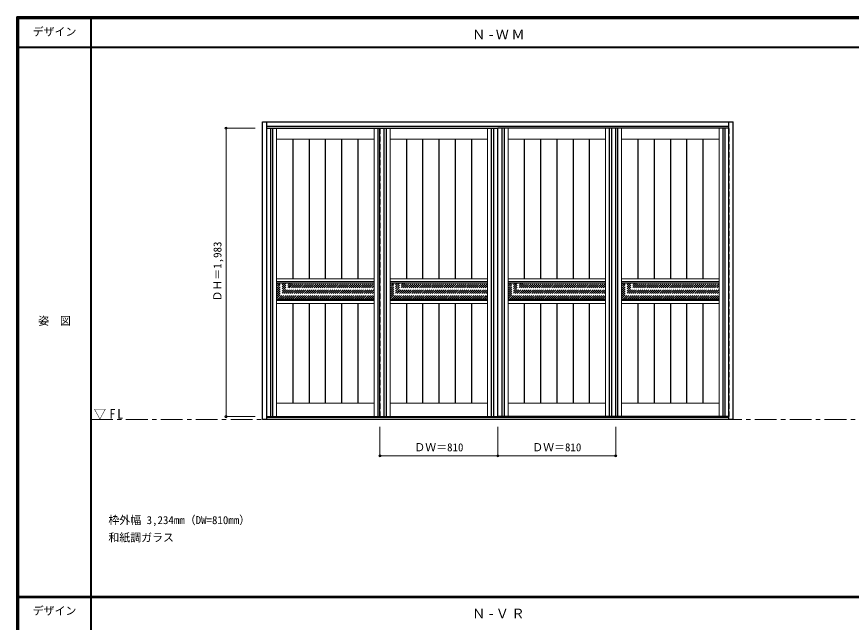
# Model space of a CAD drawing. Units: millimetres, scale not verified. Extents: x -6000 to 5700, y -4307 to 4260.
# Drawn here: x -6000 to -267, y 12 to 4175 of the extents above; entities that cross this region are included whole.
import ezdxf
from ezdxf.enums import TextEntityAlignment as Align

# ---------------------------------------------------------------- set-up
doc = ezdxf.new("R2010")
doc.units = ezdxf.units.MM
doc.header["$LTSCALE"] = 30
doc.header["$PDMODE"] = 32
doc.header["$PDSIZE"] = 15
doc.linetypes.add('CHAIN1', pattern=[8, 5, -1, 1, -1])
doc.linetypes.add('DASHED1', pattern=[1.8, 1.2, -0.6])
for name, color, linetype, lineweight in [('0-1_通り芯', 7, 'CHAIN1', 18), ('0-2_扉', 3, 'Continuous', 25), ('0-3_仕上げ', 4, 'Continuous', 9), ('0-4_枠', 3, 'Continuous', 25), ('0-B_寸法', 7, 'Continuous', 9), ('0-C_ハッチ', 4, 'DASHED1', 9), ('F-1_枠', 6, 'Continuous', 40)]:
    doc.layers.add(name, color=color, linetype=linetype, lineweight=lineweight)
doc.layers.add('0-A_文字', color=7, linetype='Continuous')
doc.layers.add('F-A_文字', color=7, linetype='Continuous')
doc.styles.add('ＭＳ ゴシック', font='')
doc.styles.get('ＭＳ ゴシック').set_extended_font_data('MS Gothic')

msp = doc.modelspace()

# ---------------------------------------------------------------- linework, layer by layer
at = {"layer": '0-1_通り芯'}
msp.add_line((-5490, 1406), (5690, 1406), dxfattribs=at)
at = {"layer": '0-2_扉'}
for p, q in [((-4282, 3409), (-2695, 3409)), ((-3505, 1426), (-3505, 3409)), ((-2695, 1426), (-2695, 3409)), ((-1108, 3409), (-2695, 3409)), ((-1885, 1426), (-1885, 3409)), ((-4282, 1426), (-2695, 1426)), ((-1108, 1426), (-2695, 1426))]:
    msp.add_line(p, q, dxfattribs=at)
at = {"layer": '0-2_扉', "color": 4, "linetype": 'DASHED1', "lineweight": 9}
for p, q in [((-3502.5, 1426), (-3502.5, 3409)), ((-3475, 1426), (-3475, 3409)), ((-1915, 1426), (-1915, 3409))]:
    msp.add_line(p, q, dxfattribs=at)
for points in [[(-4282, 1426), (-4285, 1426), (-4285, 3409), (-4282, 3409)], [(-1108, 1426), (-1105, 1426), (-1105, 3409), (-1108, 3409)]]:
    msp.add_lwpolyline(points, dxfattribs=at)
at = {"layer": '0-3_仕上げ', "color": 3, "linetype": 'DASHED1', "lineweight": 25}
for p, q in [((-4282, 1426), (-4282, 3409)), ((-1108, 1426), (-1108, 3409))]:
    msp.add_line(p, q, dxfattribs=at)
at = {"layer": '0-3_仕上げ', "color": 3, "lineweight": 25}
for p, q in [((-4257.5, 3409), (-4257.5, 1426)), ((-4242.5, 3409), (-4242.5, 1426)), ((-3517.5, 1426), (-3517.5, 3409)), ((-3477.5, 3409), (-3477.5, 1426)), ((-3462.5, 3409), (-3462.5, 1426)), ((-2737.5, 1426), (-2737.5, 3409)), ((-2722.5, 1426), (-2722.5, 3409)), ((-2667.5, 3409), (-2667.5, 1426)), ((-2652.5, 3409), (-2652.5, 1426)), ((-1927.5, 1426), (-1927.5, 3409)), ((-1912.5, 1426), (-1912.5, 3409)), ((-1887.5, 3409), (-1887.5, 1426)), ((-1872.5, 3409), (-1872.5, 1426)), ((-1147.5, 1426), (-1147.5, 3409)), ((-1132.5, 1426), (-1132.5, 3409)), ((-4103.4, 3333), (-4103.4, 2374)), ((-3991.7, 3333), (-3991.7, 2374)), ((-3880, 3333), (-3880, 2374)), ((-3768.3, 3333), (-3768.3, 2374)), ((-3656.6, 3333), (-3656.6, 2374)), ((-3323.4, 3333), (-3323.4, 2374)), ((-3211.7, 3333), (-3211.7, 2374)), ((-3100, 3333), (-3100, 2374)), ((-2988.3, 3333), (-2988.3, 2374)), ((-2876.6, 3333), (-2876.6, 2374)), ((-2513.4, 3333), (-2513.4, 2374)), ((-2401.7, 3333), (-2401.7, 2374)), ((-2290, 3333), (-2290, 2374)), ((-2178.3, 3333), (-2178.3, 2374)), ((-2066.6, 3333), (-2066.6, 2374)), ((-1733.4, 3333), (-1733.4, 2374)), ((-1621.7, 3333), (-1621.7, 2374)), ((-1510, 3333), (-1510, 2374)), ((-1398.3, 3333), (-1398.3, 2374)), ((-1286.6, 3333), (-1286.6, 2374)), ((-3545, 2353), (-4215, 2353)), ((-2765, 2353), (-3435, 2353)), ((-1955, 2353), (-2625, 2353)), ((-1175, 2353), (-1845, 2353)), ((-3545, 2225), (-4215, 2225)), ((-4103.4, 2204), (-4103.4, 1518)), ((-3991.7, 2204), (-3991.7, 1518)), ((-3880, 2204), (-3880, 1518)), ((-3768.3, 2204), (-3768.3, 1518)), ((-3656.6, 2204), (-3656.6, 1518)), ((-2765, 2225), (-3435, 2225)), ((-3323.4, 2204), (-3323.4, 1518)), ((-3211.7, 2204), (-3211.7, 1518)), ((-3100, 2204), (-3100, 1518)), ((-2988.3, 2204), (-2988.3, 1518)), ((-2876.6, 2204), (-2876.6, 1518)), ((-1955, 2225), (-2625, 2225)), ((-2513.4, 2204), (-2513.4, 1518)), ((-2401.7, 2204), (-2401.7, 1518)), ((-2290, 2204), (-2290, 1518)), ((-2178.3, 2204), (-2178.3, 1518)), ((-2066.6, 2204), (-2066.6, 1518)), ((-1175, 2225), (-1845, 2225)), ((-1733.4, 2204), (-1733.4, 1518)), ((-1621.7, 2204), (-1621.7, 1518)), ((-1510, 2204), (-1510, 1518)), ((-1398.3, 2204), (-1398.3, 1518)), ((-1286.6, 2204), (-1286.6, 1518))]:
    msp.add_line(p, q, dxfattribs=at)
at = {"layer": '0-3_仕上げ', "color": 7, "lineweight": 18}
for p, q in [((-4215, 3409), (-4215, 1426)), ((-3545, 1426), (-3545, 3409)), ((-3435, 3409), (-3435, 1426)), ((-2765, 1426), (-2765, 3409)), ((-2625, 3409), (-2625, 1426)), ((-1955, 1426), (-1955, 3409)), ((-1845, 3409), (-1845, 1426)), ((-1175, 1426), (-1175, 3409)), ((-3545, 3333), (-4215, 3333)), ((-2765, 3333), (-3435, 3333)), ((-1955, 3333), (-2625, 3333)), ((-1175, 3333), (-1845, 3333)), ((-3545, 2374), (-4215, 2374)), ((-2765, 2374), (-3435, 2374)), ((-1955, 2374), (-2625, 2374)), ((-1175, 2374), (-1845, 2374)), ((-3545, 2344), (-4215, 2344)), ((-2765, 2344), (-3435, 2344)), ((-1955, 2344), (-2625, 2344)), ((-1175, 2344), (-1845, 2344)), ((-3545, 2234), (-4215, 2234)), ((-3545, 2204), (-4215, 2204)), ((-2765, 2234), (-3435, 2234)), ((-2765, 2204), (-3435, 2204)), ((-1955, 2234), (-2625, 2234)), ((-1955, 2204), (-2625, 2204)), ((-1175, 2234), (-1845, 2234)), ((-1175, 2204), (-1845, 2204)), ((-3545, 1518), (-4215, 1518)), ((-2765, 1518), (-3435, 1518)), ((-1955, 1518), (-2625, 1518)), ((-1175, 1518), (-1845, 1518))]:
    msp.add_line(p, q, dxfattribs=at)
at = {"layer": '0-4_枠'}
for p, q in [((-4312, 3453), (-1078, 3453)), ((-4312, 1406), (-4312, 3453)), ((-4282, 1406), (-4282, 3453)), ((-1108, 1406), (-1108, 3453)), ((-1078, 1406), (-1078, 3453)), ((-4282, 3423), (-1108, 3423)), ((-1078, 1406), (-4312, 1406)), ((-1108, 1421), (-4282, 1421))]:
    msp.add_line(p, q, dxfattribs=at)
at = {"layer": '0-B_寸法', "color": 4}
for p, q in [((-4562, 3409), (-4362, 3409)), ((-4562, 3409), (-4562, 1426)), ((-4562, 1426), (-4362, 1426)), ((-3505, 1156), (-3505, 1356)), ((-2695, 1156), (-2695, 1356))]:
    msp.add_line(p, q, dxfattribs=at)
msp.add_lwpolyline([(-3505, 1156), (-1885, 1156), (-1885, 1356)], dxfattribs=at)
at = {"layer": '0-B_寸法'}
for p in [(-4562, 3409), (-4562, 1426), (-3505, 1156), (-2695, 1156), (-1885, 1156)]:
    msp.add_point(p, dxfattribs=at)
at = {"layer": '0-C_ハッチ'}
for p, q in [((-4215, 2236.84), (-4107.84, 2344)), ((-4215, 2250.98), (-4121.99, 2344)), ((-4215, 2265.13), (-4136.13, 2344)), ((-4215, 2279.27), (-4150.27, 2344)), ((-4215, 2293.41), (-4164.41, 2344)), ((-4215, 2307.55), (-4178.55, 2344)), ((-4215, 2321.7), (-4192.7, 2344)), ((-4215, 2335.84), (-4206.84, 2344)), ((-4203.7, 2234), (-4093.7, 2344)), ((-4189.56, 2234), (-4079.56, 2344)), ((-4175.42, 2234), (-4065.42, 2344)), ((-4161.27, 2234), (-4051.27, 2344)), ((-4147.13, 2234), (-4037.13, 2344)), ((-4132.99, 2234), (-4022.99, 2344)), ((-4118.85, 2234), (-4008.85, 2344)), ((-4104.71, 2234), (-3994.71, 2344)), ((-4090.56, 2234), (-3980.56, 2344)), ((-4076.42, 2234), (-3966.42, 2344)), ((-4062.28, 2234), (-3952.28, 2344)), ((-4048.14, 2234), (-3938.14, 2344)), ((-4034, 2234), (-3924, 2344)), ((-4019.85, 2234), (-3909.85, 2344)), ((-4005.71, 2234), (-3895.71, 2344)), ((-3991.57, 2234), (-3881.57, 2344)), ((-3977.43, 2234), (-3867.43, 2344)), ((-3963.28, 2234), (-3853.28, 2344)), ((-3949.14, 2234), (-3839.14, 2344)), ((-3935, 2234), (-3825, 2344)), ((-3920.86, 2234), (-3810.86, 2344)), ((-3906.72, 2234), (-3796.72, 2344)), ((-3892.57, 2234), (-3782.57, 2344)), ((-3878.43, 2234), (-3768.43, 2344)), ((-3864.29, 2234), (-3754.29, 2344)), ((-3850.15, 2234), (-3740.15, 2344)), ((-3836.01, 2234), (-3726.01, 2344)), ((-3821.86, 2234), (-3711.86, 2344)), ((-3807.72, 2234), (-3697.72, 2344)), ((-3793.58, 2234), (-3683.58, 2344)), ((-3779.44, 2234), (-3669.44, 2344)), ((-3765.29, 2234), (-3655.29, 2344)), ((-3751.15, 2234), (-3641.15, 2344)), ((-3737.01, 2234), (-3627.01, 2344)), ((-3722.87, 2234), (-3612.87, 2344)), ((-3708.73, 2234), (-3598.73, 2344)), ((-3694.58, 2234), (-3584.58, 2344)), ((-3680.44, 2234), (-3570.44, 2344)), ((-3666.3, 2234), (-3556.3, 2344)), ((-3652.16, 2234), (-3545, 2341.16)), ((-3638.02, 2234), (-3545, 2327.02)), ((-3623.87, 2234), (-3545, 2312.87)), ((-3609.73, 2234), (-3545, 2298.73)), ((-3435, 2236.84), (-3327.84, 2344)), ((-3435, 2250.98), (-3341.99, 2344)), ((-3435, 2265.13), (-3356.13, 2344)), ((-3435, 2279.27), (-3370.27, 2344)), ((-3435, 2293.41), (-3384.41, 2344)), ((-3435, 2307.55), (-3398.55, 2344)), ((-3435, 2321.7), (-3412.7, 2344)), ((-3435, 2335.84), (-3426.84, 2344)), ((-3423.7, 2234), (-3313.7, 2344)), ((-3409.56, 2234), (-3299.56, 2344)), ((-3395.42, 2234), (-3285.42, 2344)), ((-3381.27, 2234), (-3271.27, 2344)), ((-3367.13, 2234), (-3257.13, 2344)), ((-3352.99, 2234), (-3242.99, 2344)), ((-3338.85, 2234), (-3228.85, 2344)), ((-3324.71, 2234), (-3214.71, 2344)), ((-3310.56, 2234), (-3200.56, 2344)), ((-3296.42, 2234), (-3186.42, 2344)), ((-3282.28, 2234), (-3172.28, 2344)), ((-3268.14, 2234), (-3158.14, 2344)), ((-3254, 2234), (-3144, 2344)), ((-3239.85, 2234), (-3129.85, 2344)), ((-3225.71, 2234), (-3115.71, 2344)), ((-3211.57, 2234), (-3101.57, 2344)), ((-3197.43, 2234), (-3087.43, 2344)), ((-3183.28, 2234), (-3073.28, 2344)), ((-3169.14, 2234), (-3059.14, 2344)), ((-3155, 2234), (-3045, 2344)), ((-3140.86, 2234), (-3030.86, 2344)), ((-3126.72, 2234), (-3016.72, 2344)), ((-3112.57, 2234), (-3002.57, 2344)), ((-3098.43, 2234), (-2988.43, 2344)), ((-3084.29, 2234), (-2974.29, 2344)), ((-3070.15, 2234), (-2960.15, 2344)), ((-3056.01, 2234), (-2946.01, 2344)), ((-3041.86, 2234), (-2931.86, 2344)), ((-3027.72, 2234), (-2917.72, 2344)), ((-3013.58, 2234), (-2903.58, 2344)), ((-2999.44, 2234), (-2889.44, 2344)), ((-2985.29, 2234), (-2875.29, 2344)), ((-2971.15, 2234), (-2861.15, 2344)), ((-2957.01, 2234), (-2847.01, 2344)), ((-2942.87, 2234), (-2832.87, 2344)), ((-2928.73, 2234), (-2818.73, 2344)), ((-2914.58, 2234), (-2804.58, 2344)), ((-2900.44, 2234), (-2790.44, 2344)), ((-2886.3, 2234), (-2776.3, 2344)), ((-2872.16, 2234), (-2765, 2341.16)), ((-2858.02, 2234), (-2765, 2327.02)), ((-2843.87, 2234), (-2765, 2312.87)), ((-2829.73, 2234), (-2765, 2298.73)), ((-2625, 2236.84), (-2517.84, 2344)), ((-2625, 2250.98), (-2531.99, 2344)), ((-2625, 2265.13), (-2546.13, 2344)), ((-2625, 2279.27), (-2560.27, 2344)), ((-2625, 2293.41), (-2574.41, 2344)), ((-2625, 2307.55), (-2588.55, 2344)), ((-2625, 2321.7), (-2602.7, 2344)), ((-2625, 2335.84), (-2616.84, 2344)), ((-2613.7, 2234), (-2503.7, 2344)), ((-2599.56, 2234), (-2489.56, 2344)), ((-2585.42, 2234), (-2475.42, 2344)), ((-2571.27, 2234), (-2461.27, 2344)), ((-2557.13, 2234), (-2447.13, 2344)), ((-2542.99, 2234), (-2432.99, 2344)), ((-2528.85, 2234), (-2418.85, 2344)), ((-2514.71, 2234), (-2404.71, 2344)), ((-2500.56, 2234), (-2390.56, 2344)), ((-2486.42, 2234), (-2376.42, 2344)), ((-2472.28, 2234), (-2362.28, 2344)), ((-2458.14, 2234), (-2348.14, 2344)), ((-2444, 2234), (-2334, 2344)), ((-2429.85, 2234), (-2319.85, 2344)), ((-2415.71, 2234), (-2305.71, 2344)), ((-2401.57, 2234), (-2291.57, 2344)), ((-2387.43, 2234), (-2277.43, 2344)), ((-2373.28, 2234), (-2263.28, 2344)), ((-2359.14, 2234), (-2249.14, 2344)), ((-2345, 2234), (-2235, 2344)), ((-2330.86, 2234), (-2220.86, 2344)), ((-2316.72, 2234), (-2206.72, 2344)), ((-2302.57, 2234), (-2192.57, 2344)), ((-2288.43, 2234), (-2178.43, 2344)), ((-2274.29, 2234), (-2164.29, 2344)), ((-2260.15, 2234), (-2150.15, 2344)), ((-2246.01, 2234), (-2136.01, 2344)), ((-2231.86, 2234), (-2121.86, 2344)), ((-2217.72, 2234), (-2107.72, 2344)), ((-2203.58, 2234), (-2093.58, 2344)), ((-2189.44, 2234), (-2079.44, 2344)), ((-2175.29, 2234), (-2065.29, 2344)), ((-2161.15, 2234), (-2051.15, 2344)), ((-2147.01, 2234), (-2037.01, 2344)), ((-2132.87, 2234), (-2022.87, 2344)), ((-2118.73, 2234), (-2008.73, 2344)), ((-2104.58, 2234), (-1994.58, 2344)), ((-2090.44, 2234), (-1980.44, 2344)), ((-2076.3, 2234), (-1966.3, 2344)), ((-2062.16, 2234), (-1955, 2341.16)), ((-2048.02, 2234), (-1955, 2327.02)), ((-2033.87, 2234), (-1955, 2312.87)), ((-2019.73, 2234), (-1955, 2298.73)), ((-1845, 2236.84), (-1737.84, 2344)), ((-1845, 2250.98), (-1751.99, 2344)), ((-1845, 2265.13), (-1766.13, 2344)), ((-1845, 2279.27), (-1780.27, 2344)), ((-1845, 2293.41), (-1794.41, 2344)), ((-1845, 2307.55), (-1808.55, 2344)), ((-1845, 2321.7), (-1822.7, 2344)), ((-1845, 2335.84), (-1836.84, 2344)), ((-1833.7, 2234), (-1723.7, 2344)), ((-1819.56, 2234), (-1709.56, 2344)), ((-1805.42, 2234), (-1695.42, 2344)), ((-1791.27, 2234), (-1681.27, 2344)), ((-1777.13, 2234), (-1667.13, 2344)), ((-1762.99, 2234), (-1652.99, 2344)), ((-1748.85, 2234), (-1638.85, 2344)), ((-1734.71, 2234), (-1624.71, 2344)), ((-1720.56, 2234), (-1610.56, 2344)), ((-1706.42, 2234), (-1596.42, 2344)), ((-1692.28, 2234), (-1582.28, 2344)), ((-1678.14, 2234), (-1568.14, 2344)), ((-1664, 2234), (-1554, 2344)), ((-1649.85, 2234), (-1539.85, 2344)), ((-1635.71, 2234), (-1525.71, 2344)), ((-1621.57, 2234), (-1511.57, 2344)), ((-1607.43, 2234), (-1497.43, 2344)), ((-1593.28, 2234), (-1483.28, 2344)), ((-1579.14, 2234), (-1469.14, 2344)), ((-1565, 2234), (-1455, 2344)), ((-1550.86, 2234), (-1440.86, 2344)), ((-1536.72, 2234), (-1426.72, 2344)), ((-1522.57, 2234), (-1412.57, 2344)), ((-1508.43, 2234), (-1398.43, 2344)), ((-1494.29, 2234), (-1384.29, 2344)), ((-1480.15, 2234), (-1370.15, 2344)), ((-1466.01, 2234), (-1356.01, 2344)), ((-1451.86, 2234), (-1341.86, 2344)), ((-1437.72, 2234), (-1327.72, 2344)), ((-1423.58, 2234), (-1313.58, 2344)), ((-1409.44, 2234), (-1299.44, 2344)), ((-1395.29, 2234), (-1285.29, 2344)), ((-1381.15, 2234), (-1271.15, 2344)), ((-1367.01, 2234), (-1257.01, 2344)), ((-1352.87, 2234), (-1242.87, 2344)), ((-1338.73, 2234), (-1228.73, 2344)), ((-1324.58, 2234), (-1214.58, 2344)), ((-1310.44, 2234), (-1200.44, 2344)), ((-1296.3, 2234), (-1186.3, 2344)), ((-1282.16, 2234), (-1175, 2341.16)), ((-1268.02, 2234), (-1175, 2327.02)), ((-1253.87, 2234), (-1175, 2312.87)), ((-1239.73, 2234), (-1175, 2298.73)), ((-3595.59, 2234), (-3545, 2284.59)), ((-3581.45, 2234), (-3545, 2270.45)), ((-3567.3, 2234), (-3545, 2256.3)), ((-3553.16, 2234), (-3545, 2242.16)), ((-2815.59, 2234), (-2765, 2284.59)), ((-2801.45, 2234), (-2765, 2270.45)), ((-2787.3, 2234), (-2765, 2256.3)), ((-2773.16, 2234), (-2765, 2242.16)), ((-2005.59, 2234), (-1955, 2284.59)), ((-1991.45, 2234), (-1955, 2270.45)), ((-1977.3, 2234), (-1955, 2256.3)), ((-1963.16, 2234), (-1955, 2242.16)), ((-1225.59, 2234), (-1175, 2284.59)), ((-1211.45, 2234), (-1175, 2270.45)), ((-1197.3, 2234), (-1175, 2256.3)), ((-1183.16, 2234), (-1175, 2242.16))]:
    msp.add_line(p, q, dxfattribs=at)
at = {"layer": 'F-1_枠'}
for p, q in [((-6000, 4175), (5700, 4175)), ((-6000, 4175), (-6000, -4205)), ((-6000, 4170), (5700, 4170)), ((-6000, 4165), (5700, 4165)), ((-5995, 4175), (-5995, -4205)), ((-5990, 4175), (-5990, -4205)), ((-5490, 4175), (-5490, -3790)), ((-6000, 3965), (5700, 3965)), ((-6000, 190.5), (5700, 190.5)), ((-6000, 187.5), (5700, 187.5)), ((-6000, 184.5), (5700, 184.5))]:
    msp.add_line(p, q, dxfattribs=at)

# ---------------------------------------------------------------- texts
at = {"layer": '0-A_文字', "style": 'ＭＳ ゴシック'}
for s, p in [('枠外幅 3,234mm（DW=810mm）', (-5370, 670.5)), ('和紙調ガラス', (-5370, 550.5))]:
    msp.add_text(s, height=54.99, dxfattribs=at).set_placement(p, align=Align.BOTTOM_LEFT)
at = {"layer": '0-A_文字', "char_height": 65.98, "attachment_point": 7, "style": 'ＭＳ ゴシック'}
for s, insert in [('\\T1.2;Ｎ-ＷＭ', (-2871.25, 4020)), ('\\T1.26;\\W0.95;▽FL', (-5471.25, 1406)), ('\\T1.2;Ｎ-ＶＲ', (-2871.25, 39.5))]:
    msp.add_mtext(s, dxfattribs=dict(at, insert=insert))
at = {"layer": '0-B_寸法', "style": 'ＭＳ ゴシック'}
msp.add_text('ＤＨ＝1,983', height=54.99, rotation=90, dxfattribs=at).set_placement((-4577, 2217.25), align=Align.BOTTOM_LEFT)
for p in [(-3268.75, 1171), (-2458.75, 1171)]:
    msp.add_text('ＤＷ＝810', height=54.99, dxfattribs=at).set_placement(p, align=Align.BOTTOM_LEFT)
at = {"layer": 'F-A_文字', "style": 'ＭＳ ゴシック'}
for s, p in [('デザイン', (-5890, 4027.5)), ('姿\u3000図', (-5852.5, 2040.25)), ('デザイン', (-5890, 47))]:
    msp.add_text(s, height=54.99, dxfattribs=at).set_placement(p, align=Align.BOTTOM_LEFT)

doc.saveas('drawing.dxf')
